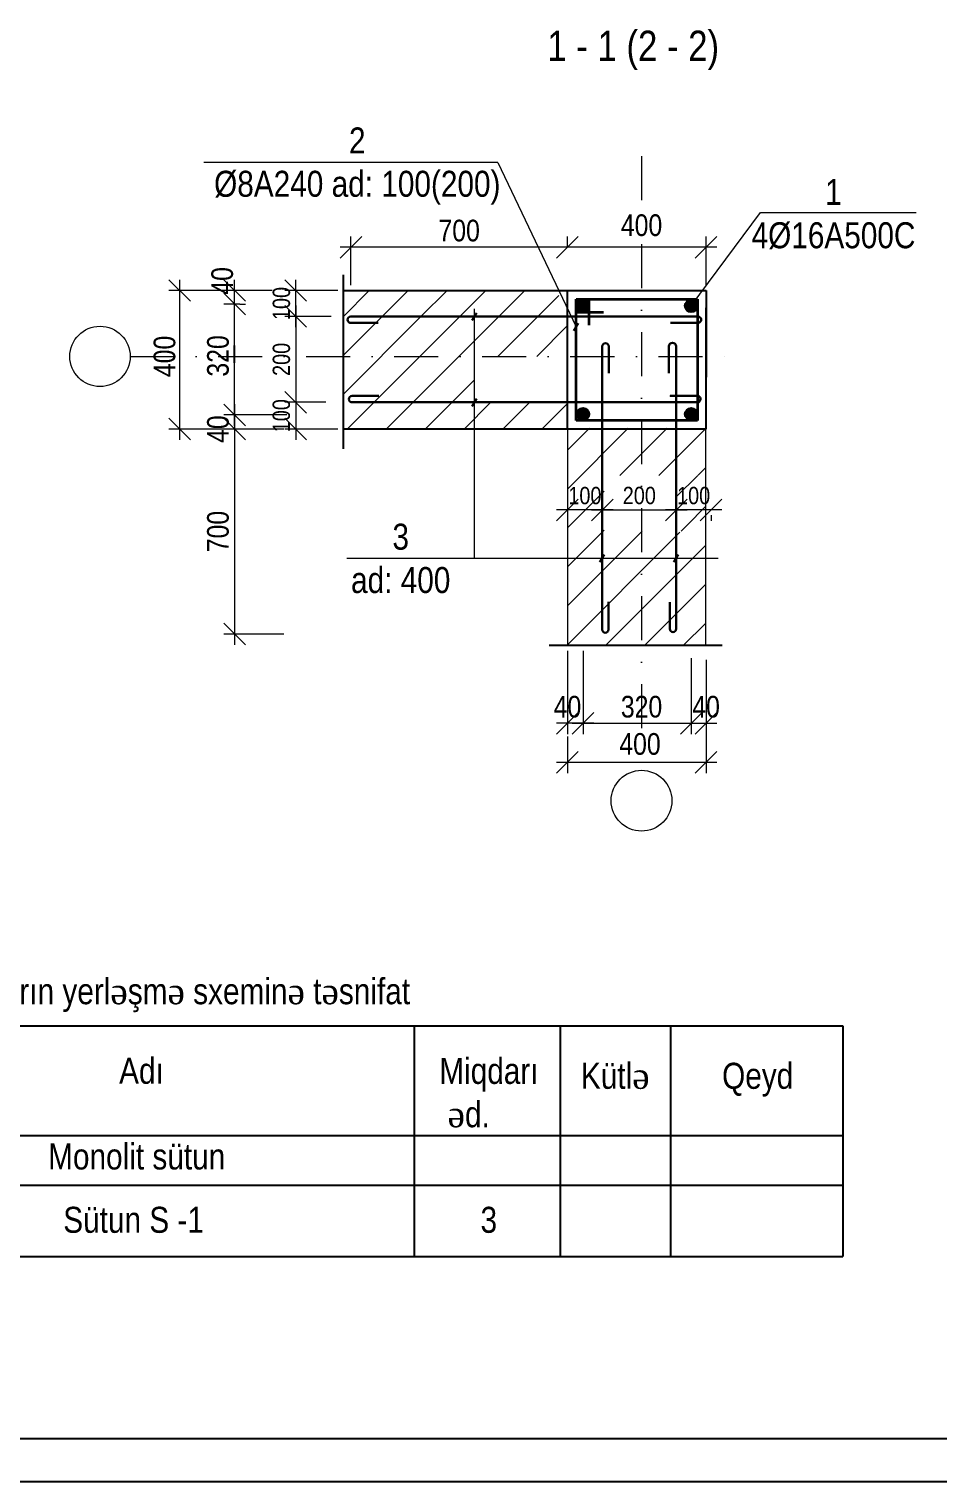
# Model space of a CAD drawing. Header units: millimetres. Extents: x 806395 to 1617731, y -246149 to 193681.
# Drawn here: x 1587941 to 1598431, y -122381 to -105614 of the extents above; entities that cross this region are included whole.
import ezdxf

# ---------------------------------------------------------------- set-up
doc = ezdxf.new("R2010")
doc.units = ezdxf.units.MM
doc.linetypes.add('CONTINOUS', pattern=[0.75, 0.25, 0.25, 0.25])
doc.linetypes.add('DASHDOTX2', pattern=[50.8, 25.4, -12.7, 0, -12.7])
doc.layers.add('Ox xetti', color=7, linetype='Continuous')
for name, color, linetype, lineweight in [('STENA', 7, 'Continuous', 25), ('аракясмя', 130, 'Continuous', 20), ('РАЗМЕРЫ', 80, 'Continuous', 9)]:
    doc.layers.add(name, color=color, linetype=linetype, lineweight=lineweight)
doc.styles.add('style1', font='A3TI(LA).TTF', dxfattribs={"height": 400})
doc.styles.add('style6', font='ARIALN.TTF', dxfattribs={"height": 300})
doc.dimstyles.new('DIM_100', dxfattribs={"dimscale": 100, "dimtxt": 400, "dimasz": 2.5, "dimexe": 1.25, "dimexo": 0.625, "dimtad": 1, "dimdec": 0, "dimtxsty": 'style1', "dimblk": 'OBLIQUE', "dimcen": 2.5, "dimdle": 1.25, "dimclrd": 251, "dimclre": 251, "dimaunit": 1, "dimadec": 3, "dimazin": 0, "dimtfac": 1, "dimtdec": 0, "dimtmove": 1, "dimatfit": 3, "dimfxl": 1.25, "dimlwd": 13, "dimlwe": 5, "dimarcsym": 0})

# ---------------------------------------------------------------- blocks, each defined once
blk = doc.blocks.new('_Oblique')
at = {"color": 0, "linetype": 'ByBlock', "lineweight": -2}
blk.add_line((-0.5, -0.5), (0.5, 0.5), dxfattribs=at)
blk = doc.blocks.new('*D248')
at = {"color": 251, "lineweight": 5, "ltscale": 15, "transparency": 16777216}
for p, q in [((1595755, -113451), (1595755, -114200)), ((1594155, -113780), (1594155, -114200))]:
    blk.add_line(p, q, dxfattribs=at)
at = {"color": 251, "linetype": 'ByBlock', "lineweight": 13, "ltscale": 15, "transparency": 16777216}
blk.add_line((1594030, -114075), (1595880, -114075), dxfattribs=at)
at = {"layer": 'Defpoints', "color": 0, "ltscale": 15, "transparency": 16777216}
for p in [(1595755, -113388), (1594155, -113718), (1595755, -114075)]:
    blk.add_point(p, dxfattribs=at)
at = {"color": 251, "lineweight": 13, "ltscale": 15, "transparency": 16777216, "xscale": 250, "yscale": 250, "zscale": 250, "rotation": 180}
blk.add_blockref('_Oblique', (1594155, -114075), dxfattribs=at)
at = {"color": 251, "lineweight": 13, "ltscale": 15, "transparency": 16777216, "xscale": 250, "yscale": 250, "zscale": 250}
blk.add_blockref('_Oblique', (1595755, -114075), dxfattribs=at)
at = {"color": 0, "lineweight": 5, "ltscale": 15, "transparency": 16777216, "insert": (1594992, -113866), "char_height": 300, "attachment_point": 5, "style": 'style6'}
blk.add_mtext('{\\H0.83333x;400}', dxfattribs=at)
blk = doc.blocks.new('*D249')
at = {"color": 251, "lineweight": 5, "ltscale": 15, "transparency": 16777216}
for p, q in [((1590747, -108631), (1589554, -108631)), ((1590747, -110231), (1589554, -110231))]:
    blk.add_line(p, q, dxfattribs=at)
at = {"color": 251, "linetype": 'ByBlock', "lineweight": 13, "ltscale": 15, "transparency": 16777216}
blk.add_line((1589679, -110356), (1589679, -108506), dxfattribs=at)
at = {"layer": 'Defpoints', "color": 0, "ltscale": 15, "transparency": 16777216}
for p in [(1589679, -108631), (1590810, -108631), (1590810, -110231)]:
    blk.add_point(p, dxfattribs=at)
at = {"color": 251, "lineweight": 13, "ltscale": 15, "transparency": 16777216, "xscale": 250, "yscale": 250, "zscale": 250}
for p, rotation in [((1589679, -108631), 90), ((1589679, -110231), 270)]:
    blk.add_blockref('_Oblique', p, dxfattribs=dict(at, rotation=rotation))
at = {"color": 0, "lineweight": 5, "ltscale": 15, "transparency": 16777216, "insert": (1589505, -109392), "char_height": 300, "attachment_point": 5, "rotation": 90, "style": 'style6'}
blk.add_mtext('{\\fArial Narrow|b0|i0|c238|p34;\\H0.83333x;400}', dxfattribs=at)
blk = doc.blocks.new('*D250')
at = {"color": 251, "linetype": 'ByBlock', "lineweight": 13, "ltscale": 15, "transparency": 16777216}
blk.add_line((1594210, -113626), (1595708, -113626), dxfattribs=at)
at = {"color": 251, "lineweight": 5, "ltscale": 15, "transparency": 16777216}
for p, q in [((1594335, -113688), (1594335, -113751)), ((1595583, -113688), (1595583, -113751))]:
    blk.add_line(p, q, dxfattribs=at)
at = {"layer": 'Defpoints', "color": 0, "ltscale": 15, "transparency": 16777216}
for p in [(1594335, -113626), (1595583, -113626), (1595583, -113626)]:
    blk.add_point(p, dxfattribs=at)
at = {"color": 251, "lineweight": 13, "ltscale": 15, "transparency": 16777216, "xscale": 250, "yscale": 250, "zscale": 250, "rotation": 180}
blk.add_blockref('_Oblique', (1594335, -113626), dxfattribs=at)
at = {"color": 251, "lineweight": 13, "ltscale": 15, "transparency": 16777216, "xscale": 250, "yscale": 250, "zscale": 250}
blk.add_blockref('_Oblique', (1595583, -113626), dxfattribs=at)
at = {"color": 0, "lineweight": 5, "ltscale": 15, "transparency": 16777216, "insert": (1595010, -113436), "char_height": 300, "attachment_point": 5, "style": 'style6'}
blk.add_mtext('{\\fArial Narrow|b0|i0|c238|p34;\\H0.83333x;320}', dxfattribs=at)
blk = doc.blocks.new('*D251')
at = {"color": 251, "linetype": 'ByBlock', "lineweight": 13, "ltscale": 15, "transparency": 16777216}
blk.add_line((1590312, -110192), (1590312, -108662), dxfattribs=at)
at = {"color": 251, "lineweight": 5, "ltscale": 15, "transparency": 16777216}
for p, q in [((1590373, -108787), (1590437, -108787)), ((1590915, -110067), (1590187, -110067))]:
    blk.add_line(p, q, dxfattribs=at)
at = {"layer": 'Defpoints', "color": 0, "ltscale": 15, "transparency": 16777216}
for p in [(1590310, -108787), (1590312, -108787), (1590978, -110067)]:
    blk.add_point(p, dxfattribs=at)
at = {"color": 251, "lineweight": 13, "ltscale": 15, "transparency": 16777216, "xscale": 250, "yscale": 250, "zscale": 250}
for p, rotation in [((1590312, -108787), 90), ((1590312, -110067), 270)]:
    blk.add_blockref('_Oblique', p, dxfattribs=dict(at, rotation=rotation))
at = {"color": 0, "lineweight": 5, "ltscale": 15, "transparency": 16777216, "insert": (1590122, -109386), "char_height": 300, "attachment_point": 5, "rotation": 90, "style": 'style6'}
blk.add_mtext('{\\fArial Narrow|b0|i0|c238|p34;\\H0.83333x;320}', dxfattribs=at)
blk = doc.blocks.new('*D252')
at = {"color": 251, "linetype": 'Continuous', "lineweight": 13, "ltscale": 15, "transparency": 16777216}
blk.add_line((1590312, -110106), (1590312, -112721), dxfattribs=at)
at = {"color": 251, "linetype": 'CONTINOUS', "lineweight": 5, "ltscale": 15, "transparency": 16777216}
for p, q in [((1590882, -110231), (1590187, -110231)), ((1590882, -112596), (1590187, -112596))]:
    blk.add_line(p, q, dxfattribs=at)
at = {"layer": 'Defpoints', "color": 0, "ltscale": 15, "transparency": 16777216}
for p in [(1590944, -110231), (1590312, -112596), (1590944, -112596)]:
    blk.add_point(p, dxfattribs=at)
at = {"color": 251, "lineweight": 13, "ltscale": 15, "transparency": 16777216, "xscale": 250, "yscale": 250, "zscale": 250}
for p, rotation in [((1590312, -110231), 90), ((1590312, -112596), 270)]:
    blk.add_blockref('_Oblique', p, dxfattribs=dict(at, rotation=rotation))
at = {"color": 0, "lineweight": 5, "ltscale": 15, "transparency": 16777216, "insert": (1590122, -111413), "char_height": 300, "attachment_point": 5, "rotation": 90, "style": 'style6', "bg_fill": 3, "box_fill_scale": 1.1, "bg_fill_color": 9, "bg_fill_true_color": 13158600, "bg_fill_transparency": 0}
blk.add_mtext('{\\H0.83333x;700}', dxfattribs=at)
blk = doc.blocks.new('*D253')
at = {"color": 251, "linetype": 'Continuous', "lineweight": 13, "ltscale": 15, "transparency": 16777216}
blk.add_line((1595880, -108131), (1591531, -108131), dxfattribs=at)
at = {"color": 251, "linetype": 'CONTINOUS', "lineweight": 5, "ltscale": 15, "transparency": 16777216}
for p, q in [((1591656, -108568), (1591656, -108006)), ((1595755, -108568), (1595755, -108006))]:
    blk.add_line(p, q, dxfattribs=at)
at = {"layer": 'Defpoints', "color": 0, "ltscale": 15, "transparency": 16777216}
for p in [(1591656, -108131), (1591656, -108631), (1595755, -108631)]:
    blk.add_point(p, dxfattribs=at)
at = {"color": 251, "lineweight": 13, "ltscale": 15, "transparency": 16777216, "xscale": 250, "yscale": 250, "zscale": 250, "rotation": 180}
blk.add_blockref('_Oblique', (1591656, -108131), dxfattribs=at)
at = {"color": 251, "lineweight": 13, "ltscale": 15, "transparency": 16777216, "xscale": 250, "yscale": 250, "zscale": 250}
blk.add_blockref('_Oblique', (1595755, -108131), dxfattribs=at)
at = {"color": 0, "lineweight": 5, "ltscale": 15, "transparency": 16777216, "insert": (1595010, -107879), "char_height": 300, "attachment_point": 5, "style": 'style6', "bg_fill": 3, "box_fill_scale": 1.1, "bg_fill_color": 9, "bg_fill_true_color": 13158600, "bg_fill_transparency": 0}
blk.add_mtext('{\\H0.83333x;400}', dxfattribs=at)
blk = doc.blocks.new('*D254')
at = {"color": 251, "linetype": 'Continuous', "lineweight": 13, "ltscale": 15, "transparency": 16777216}
blk.add_line((1594280, -108131), (1591530, -108131), dxfattribs=at)
at = {"color": 251, "linetype": 'CONTINOUS', "lineweight": 5, "ltscale": 15, "transparency": 16777216}
for p, q in [((1591655, -108131), (1591655, -108006)), ((1594155, -108131), (1594155, -108006))]:
    blk.add_line(p, q, dxfattribs=at)
at = {"layer": 'Defpoints', "color": 0, "ltscale": 15, "transparency": 16777216}
for p in [(1591655, -108131), (1591655, -108131), (1594155, -108131)]:
    blk.add_point(p, dxfattribs=at)
at = {"color": 251, "lineweight": 13, "ltscale": 15, "transparency": 16777216, "xscale": 250, "yscale": 250, "zscale": 250, "rotation": 180}
blk.add_blockref('_Oblique', (1591655, -108131), dxfattribs=at)
at = {"color": 251, "lineweight": 13, "ltscale": 15, "transparency": 16777216, "xscale": 250, "yscale": 250, "zscale": 250}
blk.add_blockref('_Oblique', (1594155, -108131), dxfattribs=at)
at = {"color": 0, "lineweight": 5, "ltscale": 15, "transparency": 16777216, "insert": (1592905, -107941), "char_height": 300, "attachment_point": 5, "style": 'style6', "bg_fill": 3, "box_fill_scale": 1.1, "bg_fill_color": 9, "bg_fill_true_color": 13158600, "bg_fill_transparency": 0}
blk.add_mtext('{\\H0.83333x;700}', dxfattribs=at)
blk = doc.blocks.new('*D255')
at = {"color": 251, "lineweight": 5, "transparency": 16777216}
for p, q in [((1590374, -108631), (1590187, -108631)), ((1590374, -108787), (1590187, -108787))]:
    blk.add_line(p, q, dxfattribs=at)
at = {"color": 251, "linetype": 'ByBlock', "lineweight": 13, "transparency": 16777216}
blk.add_line((1590312, -108912), (1590312, -108506), dxfattribs=at)
at = {"layer": 'Defpoints', "color": 0, "transparency": 16777216}
for p in [(1590312, -108631), (1590437, -108631), (1590437, -108787)]:
    blk.add_point(p, dxfattribs=at)
at = {"color": 251, "lineweight": 13, "transparency": 16777216, "xscale": 250, "yscale": 250, "zscale": 250}
for p, rotation in [((1590312, -108631), 90), ((1590312, -108787), 270)]:
    blk.add_blockref('_Oblique', p, dxfattribs=dict(at, rotation=rotation))
at = {"color": 0, "transparency": 16777216, "insert": (1590171, -108520), "char_height": 300, "attachment_point": 5, "rotation": 90, "style": 'style6'}
blk.add_mtext('{\\fArial Narrow|b0|i0|c238|p34;\\H0.83333x;40}', dxfattribs=at)
blk = doc.blocks.new('*D256')
at = {"color": 251, "linetype": 'ByBlock', "lineweight": 13, "transparency": 16777216}
blk.add_line((1590312, -109942), (1590312, -110356), dxfattribs=at)
at = {"color": 251, "lineweight": 5, "transparency": 16777216}
for p, q in [((1590408, -110067), (1590187, -110067)), ((1590408, -110231), (1590187, -110231))]:
    blk.add_line(p, q, dxfattribs=at)
at = {"layer": 'Defpoints', "color": 0, "transparency": 16777216}
for p in [(1590470, -110067), (1590312, -110231), (1590470, -110231)]:
    blk.add_point(p, dxfattribs=at)
at = {"color": 251, "lineweight": 13, "transparency": 16777216, "xscale": 250, "yscale": 250, "zscale": 250}
for p, rotation in [((1590312, -110067), 90), ((1590312, -110231), 270)]:
    blk.add_blockref('_Oblique', p, dxfattribs=dict(at, rotation=rotation))
at = {"color": 0, "transparency": 16777216, "insert": (1590122, -110231), "char_height": 300, "attachment_point": 5, "rotation": 90, "style": 'style6'}
blk.add_mtext('{\\fArial Narrow|b0|i0|c238|p34;\\H0.83333x;40}', dxfattribs=at)
blk = doc.blocks.new('*D257')
at = {"color": 251, "lineweight": 5, "transparency": 16777216}
for p, q in [((1594155, -112788), (1594155, -113751)), ((1594335, -112788), (1594335, -113751))]:
    blk.add_line(p, q, dxfattribs=at)
at = {"color": 251, "linetype": 'ByBlock', "lineweight": 13, "transparency": 16777216}
blk.add_line((1594460, -113626), (1594030, -113626), dxfattribs=at)
at = {"layer": 'Defpoints', "color": 0, "transparency": 16777216}
for p in [(1594155, -112725), (1594335, -112725), (1594155, -113626)]:
    blk.add_point(p, dxfattribs=at)
at = {"color": 251, "lineweight": 13, "transparency": 16777216, "xscale": 250, "yscale": 250, "zscale": 250, "rotation": 180}
blk.add_blockref('_Oblique', (1594155, -113626), dxfattribs=at)
at = {"color": 251, "lineweight": 13, "transparency": 16777216, "xscale": 250, "yscale": 250, "zscale": 250}
blk.add_blockref('_Oblique', (1594335, -113626), dxfattribs=at)
at = {"color": 0, "transparency": 16777216, "insert": (1594155, -113436), "char_height": 300, "attachment_point": 5, "style": 'style6'}
blk.add_mtext('{\\fArial Narrow|b0|i0|c238|p34;\\H0.83333x;40}', dxfattribs=at)
blk = doc.blocks.new('*D258')
at = {"color": 251, "lineweight": 5, "transparency": 16777216}
for p, q in [((1595583, -112873), (1595583, -113751)), ((1595755, -112894), (1595755, -113751))]:
    blk.add_line(p, q, dxfattribs=at)
at = {"color": 251, "linetype": 'ByBlock', "lineweight": 13, "transparency": 16777216}
blk.add_line((1595458, -113626), (1595880, -113626), dxfattribs=at)
at = {"layer": 'Defpoints', "color": 0, "transparency": 16777216}
for p in [(1595583, -112810), (1595755, -112832), (1595755, -113626)]:
    blk.add_point(p, dxfattribs=at)
at = {"color": 251, "lineweight": 13, "transparency": 16777216, "xscale": 250, "yscale": 250, "zscale": 250, "rotation": 180}
blk.add_blockref('_Oblique', (1595583, -113626), dxfattribs=at)
at = {"color": 251, "lineweight": 13, "transparency": 16777216, "xscale": 250, "yscale": 250, "zscale": 250}
blk.add_blockref('_Oblique', (1595755, -113626), dxfattribs=at)
at = {"color": 0, "transparency": 16777216, "insert": (1595755, -113436), "char_height": 300, "attachment_point": 5, "style": 'style6'}
blk.add_mtext('{\\fArial Narrow|b0|i0|c238|p34;\\H0.83333x;40}', dxfattribs=at)
blk = doc.blocks.new('*D259')
at = {"color": 251, "linetype": 'ByBlock', "lineweight": 13, "transparency": 16777216}
blk.add_line((1594432, -111163), (1595535, -111163), dxfattribs=at)
at = {"color": 251, "lineweight": 5, "transparency": 16777216}
for p, q in [((1594557, -111063), (1594557, -111288)), ((1595410, -111063), (1595410, -111288))]:
    blk.add_line(p, q, dxfattribs=at)
at = {"layer": 'Defpoints', "color": 0, "transparency": 16777216}
for p in [(1594557, -111001), (1595410, -111001), (1595410, -111163)]:
    blk.add_point(p, dxfattribs=at)
at = {"color": 251, "lineweight": 13, "transparency": 16777216, "xscale": 250, "yscale": 250, "zscale": 250, "rotation": 180}
blk.add_blockref('_Oblique', (1594557, -111163), dxfattribs=at)
at = {"color": 251, "lineweight": 13, "transparency": 16777216, "xscale": 250, "yscale": 250, "zscale": 250}
blk.add_blockref('_Oblique', (1595410, -111163), dxfattribs=at)
at = {"color": 0, "transparency": 16777216, "insert": (1594984, -110998), "char_height": 300, "attachment_point": 5, "style": 'style6'}
blk.add_mtext('{\\H0.66667x;200}', dxfattribs=at)
blk = doc.blocks.new('*D260')
at = {"color": 251, "lineweight": 5, "transparency": 16777216}
for p, q in [((1594155, -110842), (1594155, -111289)), ((1594557, -111225), (1594557, -111289))]:
    blk.add_line(p, q, dxfattribs=at)
at = {"color": 251, "linetype": 'ByBlock', "lineweight": 13, "transparency": 16777216}
blk.add_line((1594682, -111164), (1594030, -111164), dxfattribs=at)
at = {"layer": 'Defpoints', "color": 0, "transparency": 16777216}
for p in [(1594155, -110780), (1594155, -111164), (1594557, -111163)]:
    blk.add_point(p, dxfattribs=at)
at = {"color": 251, "lineweight": 13, "transparency": 16777216, "xscale": 250, "yscale": 250, "zscale": 250, "rotation": 180}
blk.add_blockref('_Oblique', (1594155, -111164), dxfattribs=at)
at = {"color": 251, "lineweight": 13, "transparency": 16777216, "xscale": 250, "yscale": 250, "zscale": 250}
blk.add_blockref('_Oblique', (1594557, -111164), dxfattribs=at)
at = {"color": 0, "transparency": 16777216, "insert": (1594356, -110999), "char_height": 300, "attachment_point": 5, "style": 'style6'}
blk.add_mtext('{\\H0.66667x;100}', dxfattribs=at)
blk = doc.blocks.new('*D261')
at = {"color": 251, "linetype": 'ByBlock', "lineweight": 13, "transparency": 16777216}
blk.add_line((1595937, -111164), (1595285, -111164), dxfattribs=at)
at = {"color": 251, "lineweight": 5, "transparency": 16777216}
for p, q in [((1595410, -111225), (1595410, -111289)), ((1595812, -111225), (1595812, -111289))]:
    blk.add_line(p, q, dxfattribs=at)
at = {"layer": 'Defpoints', "color": 0, "transparency": 16777216}
for p in [(1595410, -111163), (1595410, -111164), (1595812, -111163)]:
    blk.add_point(p, dxfattribs=at)
at = {"color": 251, "lineweight": 13, "transparency": 16777216, "xscale": 250, "yscale": 250, "zscale": 250, "rotation": 180}
blk.add_blockref('_Oblique', (1595410, -111164), dxfattribs=at)
at = {"color": 251, "lineweight": 13, "transparency": 16777216, "xscale": 250, "yscale": 250, "zscale": 250}
blk.add_blockref('_Oblique', (1595812, -111164), dxfattribs=at)
at = {"color": 0, "transparency": 16777216, "insert": (1595611, -110999), "char_height": 300, "attachment_point": 5, "style": 'style6'}
blk.add_mtext('{\\H0.66667x;100}', dxfattribs=at)
blk = doc.blocks.new('*D262')
at = {"color": 251, "lineweight": 5, "transparency": 16777216}
for p, q in [((1591506, -108631), (1590893, -108631)), ((1591428, -108931), (1590893, -108931))]:
    blk.add_line(p, q, dxfattribs=at)
at = {"color": 251, "linetype": 'ByBlock', "lineweight": 13, "transparency": 16777216}
blk.add_line((1591018, -109056), (1591018, -108506), dxfattribs=at)
at = {"layer": 'Defpoints', "color": 0, "transparency": 16777216}
for p in [(1591018, -108631), (1591568, -108631), (1591491, -108931)]:
    blk.add_point(p, dxfattribs=at)
at = {"color": 251, "lineweight": 13, "transparency": 16777216, "xscale": 250, "yscale": 250, "zscale": 250}
for p, rotation in [((1591018, -108631), 90), ((1591018, -108931), 270)]:
    blk.add_blockref('_Oblique', p, dxfattribs=dict(at, rotation=rotation))
at = {"color": 0, "transparency": 16777216, "insert": (1590854, -108781), "char_height": 300, "attachment_point": 5, "rotation": 90, "style": 'style6'}
blk.add_mtext('{\\H0.66667x;100}', dxfattribs=at)
blk = doc.blocks.new('*D263')
at = {"color": 251, "linetype": 'ByBlock', "lineweight": 13, "transparency": 16777216}
blk.add_line((1591018, -108806), (1591018, -110046), dxfattribs=at)
at = {"color": 251, "lineweight": 5, "transparency": 16777216}
for p, q in [((1591428, -108931), (1590893, -108931)), ((1591366, -109921), (1590893, -109921))]:
    blk.add_line(p, q, dxfattribs=at)
at = {"layer": 'Defpoints', "color": 0, "transparency": 16777216}
for p in [(1591491, -108931), (1591018, -109921), (1591428, -109921)]:
    blk.add_point(p, dxfattribs=at)
at = {"color": 251, "lineweight": 13, "transparency": 16777216, "xscale": 250, "yscale": 250, "zscale": 250}
for p, rotation in [((1591018, -108931), 90), ((1591018, -109921), 270)]:
    blk.add_blockref('_Oblique', p, dxfattribs=dict(at, rotation=rotation))
at = {"color": 0, "transparency": 16777216, "insert": (1590854, -109426), "char_height": 300, "attachment_point": 5, "rotation": 90, "style": 'style6'}
blk.add_mtext('{\\H0.66667x;200}', dxfattribs=at)
blk = doc.blocks.new('*D264')
at = {"color": 251, "linetype": 'ByBlock', "lineweight": 13, "transparency": 16777216}
blk.add_line((1591018, -109796), (1591018, -110356), dxfattribs=at)
at = {"color": 251, "lineweight": 5, "transparency": 16777216}
for p, q in [((1591366, -109921), (1590893, -109921)), ((1591506, -110231), (1590893, -110231))]:
    blk.add_line(p, q, dxfattribs=at)
at = {"layer": 'Defpoints', "color": 0, "transparency": 16777216}
for p in [(1591428, -109921), (1591018, -110231), (1591568, -110231)]:
    blk.add_point(p, dxfattribs=at)
at = {"color": 251, "lineweight": 13, "transparency": 16777216, "xscale": 250, "yscale": 250, "zscale": 250}
for p, rotation in [((1591018, -109921), 90), ((1591018, -110231), 270)]:
    blk.add_blockref('_Oblique', p, dxfattribs=dict(at, rotation=rotation))
at = {"color": 0, "transparency": 16777216, "insert": (1590853, -110076), "char_height": 300, "attachment_point": 5, "rotation": 90, "style": 'style6'}
blk.add_mtext('{\\H0.66667x;100}', dxfattribs=at)
blk = doc.blocks.new('vververvg')
at = {"color": 0, "lineweight": 25, "ltscale": 15}
blk.add_line((1577821, -50106), (1617212, -50106), dxfattribs=at)
at = {"color": 0, "lineweight": 25}
blk.add_line((1617734, -50629), (1575731, -50629), dxfattribs=at)

msp = doc.modelspace()

# ---------------------------------------------------------------- hatches: boundary and pattern name
at = {"lineweight": 5, "ltscale": 15}
h = msp.add_hatch(dxfattribs=at)
h.set_pattern_fill('ANSI31', color=0, scale=100)
h.set_pattern_definition([(45, (924336.43, 2945706.08), (-224.506403, 224.506403), [])])
h.paths.add_polyline_path([(1593082.471, -108931.191), (1593082.471, -109391.818), (1594155.47, -109391.818), (1594155.47, -108931.191)], flags=17)
h.paths.add_polyline_path([(1591568.026, -108630.587), (1591568.026, -110230.587), (1593082.471, -110230.587), (1593082.471, -109921.369), (1592449.054, -109921.369), (1591668.839, -109921.369, -0.997101463), (1591668.616, -109847.261), (1591668.835, -109847.261, 1.002956127), (1591669.054, -109921.369), (1593082.471, -109921.369), (1593082.471, -108931.191), (1592449.054, -108931.191), (1592449.054, -108931.19), (1594155.47, -108931.19), (1594155.47, -108869.811), (1594023.138, -108630.587)])
h.paths.add_polyline_path([(1594155.47, -110230.587), (1594155.47, -110221.368), (1594155.47, -109921.369), (1593082.471, -109921.369), (1593082.471, -110230.587)])
for points in [[(1594255.47, -108809.234, 1), (1594399.524, -108809.234, 1)], [(1595511.416, -108809.234, 1), (1595655.47, -108809.234, 1)], [(1594262.804, -110058.56, 1), (1594406.858, -110058.56, 1)], [(1595511.416, -110058.56, 1), (1595655.47, -110058.56, 1)]]:
    msp.add_hatch(color=7).paths.add_polyline_path(points)
h = msp.add_hatch(dxfattribs=at)
h.set_pattern_fill('ANSI31', color=0, scale=100)
h.set_pattern_definition([(45, (923486.36, 2905701.35), (-224.506403, 224.506403), [])])
h.paths.add_polyline_path([(1594797.205, -112725.471), (1595749.054, -112725.471), (1595749.054, -111720.751), (1594797.205, -111720.751)])
h.paths.add_polyline_path([(1595410.151, -110221.368), (1594797.205, -110221.368), (1594797.205, -111720.751), (1595410.151, -111720.751)])
h.paths.add_polyline_path([(1595749.054, -111341.444), (1595410.151, -111341.996), (1595410.151, -111720.751), (1595749.054, -111720.751)])
h.paths.add_polyline_path([(1595749.054, -110230.587), (1595410.151, -110221.368), (1595410.151, -111341.996), (1595749.054, -111341.488)])
h.paths.add_polyline_path([(1594155.47, -110221.368), (1594155.47, -112725.471), (1594797.205, -112725.471), (1594797.205, -111720.751), (1594555.537, -111720.751), (1594556.592, -110221.368)])
h.paths.add_polyline_path([(1594797.205, -110221.368), (1594556.592, -110221.368), (1594555.537, -111720.751), (1594797.205, -111720.751)], flags=17)
h.paths.add_polyline_path([(1595415.023, -111421.675), (1595749.054, -111421.675), (1595749.054, -110762.34), (1595415.023, -110762.34)])
edge = h.paths.add_edge_path(flags=17)
edge.add_line((1594155.47, -111421.675), (1594155.47, -110887.879))
edge.add_line((1594155.47, -110887.879), (1594155.47, -110887.879))
edge.add_line((1594155.47, -110887.879), (1594155.47, -111421.675))
edge.add_line((1594155.47, -111421.675), (1594313.429, -111421.675))
h.paths.add_polyline_path([(1594579.612, -111407.843), (1595749.054, -111407.843), (1595749.054, -110767.288), (1594579.612, -110767.288)])

# ---------------------------------------------------------------- linework, layer by layer
at = {"color": 7, "lineweight": 15}
msp.add_line((1593349.48, -107152.135, -52.59), (1589956.61, -107152.135, -52.59), dxfattribs=at)
at = {"color": 7, "linetype": 'ByBlock', "lineweight": 15}
msp.add_line((1593349.48, -107152.135, -52.59), (1594255.47, -109050.587, -52.59), dxfattribs=at)
at = {"color": 0, "lineweight": 13, "ltscale": 15}
for p, q in [((1595583.443, -108809.234, -52.59), (1596383.448, -107729.352)), ((1596383.448, -107729.352), (1598180.817, -107729.352))]:
    msp.add_line(p, q, dxfattribs=at)
at = {"color": 7}
for p, q in [((1591568.026, -108630.587, -52.59), (1595355.47, -108630.587, -52.59)), ((1594155.47, -110230.587, -52.59), (1594155.47, -108630.587, -52.59)), ((1595755.47, -108630.587, -52.59), (1595755.47, -109630.587, -52.59)), ((1595755.47, -110230.587, -52.59), (1591568.026, -110230.587, -52.59))]:
    msp.add_line(p, q, dxfattribs=at)
at = {"color": 7, "linetype": 'ByBlock', "lineweight": 25}
for p, q in [((1594955.47, -108630.587, -52.59), (1595755.47, -108630.587, -52.59)), ((1593055.271, -108973.961, -52.59), (1593109.672, -108888.42, -52.59)), ((1595755.47, -110230.587, -52.59), (1595755.47, -108830.587, -52.59)), ((1594228.269, -109093.357, -52.59), (1594282.671, -109007.816, -52.59)), ((1593055.271, -109964.139, -52.59), (1593109.672, -109878.598, -52.59)), ((1594528.336, -111763.522, -52.59), (1594582.738, -111677.981, -52.59)), ((1595382.95, -111763.522, -52.59), (1595437.352, -111677.981, -52.59))]:
    msp.add_line(p, q, dxfattribs=at)
at = {"color": 7, "lineweight": 35}
for p, q in [((1594255.47, -110130.587, -52.59), (1594255.47, -108730.587, -52.59)), ((1594255.47, -108730.587, -52.59), (1595655.47, -108730.587, -52.59)), ((1594406.119, -109030.142, -52.59), (1594406.119, -108730.587, -52.59)), ((1595655.47, -108730.587, -52.59), (1595655.47, -110130.587, -52.59)), ((1594571.745, -108883.093, -52.59), (1594255.47, -108883.093, -52.59)), ((1595655.47, -110130.587, -52.59), (1594255.47, -110130.587, -52.59))]:
    msp.add_line(p, q, dxfattribs=at)
at = {"color": 0, "lineweight": 15, "ltscale": 15}
for p, q in [((1593082.471, -111720.751, -52.59), (1593082.471, -108841.363, -52.59)), ((1591609.089, -111720.751, -52.59), (1595895.436, -111720.751, -52.59))]:
    msp.add_line(p, q, dxfattribs=at)
at = {"lineweight": 25, "ltscale": 5}
for p, q in [((1590311.7, -109467.119, -52.59), (1590311.7, -109267.119, -52.59)), ((1593942.073, -112725.471, -52.59), (1595939.271, -112725.471, -52.59))]:
    msp.add_line(p, q, dxfattribs=at)
at = {"color": 0, "lineweight": 5, "ltscale": 15}
for p, q in [((1594155.47, -110221.368, -52.59), (1594155.47, -112725.471, -52.59)), ((1595749.054, -110221.368, -52.59), (1595749.054, -112725.471, -52.59))]:
    msp.add_line(p, q, dxfattribs=at)
at = {"color": 0, "ltscale": 15}
msp.add_line((1597334.734, -117116.145), (1597334.734, -119777.875), dxfattribs=at)
at = {"color": 7, "ltscale": 15}
for points in [[(1579453.071, -117116.145), (1597334.734, -117116.145)], [(1592385.682, -117116.145), (1592385.682, -119777.875)], [(1594069.743, -117116.145), (1594069.743, -119777.875)], [(1595345.155, -117116.145), (1595345.155, -119777.875)], [(1579453.071, -118381.999), (1597334.734, -118381.999)], [(1579453.071, -118956.73), (1597334.734, -118956.73)], [(1579453.071, -119777.875), (1597334.734, -119777.875)]]:
    msp.add_lwpolyline(points, dxfattribs=at)
at = {"color": 7}
for centre in [(1594327.497, -108809.234, -52.59), (1595583.443, -108809.234, -52.59), (1594334.831, -110058.56, -52.59), (1595583.443, -110058.56, -52.59)]:
    msp.add_circle(centre, 72.027, dxfattribs=at)
at = {"color": 0, "lineweight": 30, "ltscale": 15}
for centre, radius, start, end in [((1595659.749, -108968.126, -52.59), 37.547, 264.8299793, 116.4342215), ((1595651.708, -109885.297, -52.59), 38.355, 283.310013, 104.1942172)]:
    msp.add_arc(centre, radius, start, end, dxfattribs=at)
at = {"layer": 'Ox xetti', "linetype": 'DASHDOTX2', "lineweight": 9, "ltscale": 20}
for p, q in [((1595009.884, -107078.846, -52.59), (1595009.884, -114168.525, -52.59)), ((1589107.504, -109391.818, -52.59), (1595994.278, -109391.818, -52.59))]:
    msp.add_line(p, q, dxfattribs=at)
at = {"layer": 'аракясмя', "color": 7, "lineweight": 20}
for centre, radius in [((1588759.384, -109391.818, -52.59), 348.12), ((1595009.884, -114519.228, -52.59), 350.703)]:
    msp.add_circle(centre, radius, dxfattribs=at)
at = {"layer": 'РАЗМЕРЫ', "color": 0, "lineweight": 30, "ltscale": 15}
for p, q in [((1591653.082, -108931.19, -52.59), (1595667.075, -108931.19, -52.59)), ((1592449.054, -108931.19, -52.59), (1595653.461, -108931.19, -52.59)), ((1592449.054, -108931.19, -52.59), (1595667.075, -108931.19, -52.59)), ((1592449.054, -108931.19, -52.59), (1595653.461, -108931.19, -52.59)), ((1592449.054, -108931.191, -52.59), (1595655.217, -108931.191, -52.59)), ((1592449.054, -108931.191, -52.59), (1595658.277, -108931.191, -52.59)), ((1592449.054, -108931.191, -52.59), (1595655.217, -108931.191, -52.59)), ((1592449.054, -108931.191, -52.59), (1595658.277, -108931.191, -52.59)), ((1591653.082, -109005.19, -52.59), (1591971.466, -109005.19, -52.59)), ((1591653.082, -109005.19, -52.59), (1591971.466, -109005.19, -52.59)), ((1591653.082, -109005.19, -52.59), (1591971.466, -109005.19, -52.59)), ((1591653.082, -109005.19, -52.59), (1591971.466, -109005.19, -52.59)), ((1591653.082, -109005.19, -52.59), (1591971.466, -109005.19, -52.59)), ((1591653.082, -109005.19, -52.59), (1591971.466, -109005.19, -52.59)), ((1591653.082, -109005.19, -52.59), (1591971.466, -109005.19, -52.59)), ((1591653.082, -109005.19, -52.59), (1591971.466, -109005.19, -52.59)), ((1595652.056, -109005.19, -52.59), (1595344.773, -109005.19, -52.59)), ((1594557.256, -109276.367, -52.59), (1594554.959, -112543.036, -52.59)), ((1594631.256, -109276.367, -52.59), (1594631.256, -109583.65, -52.59)), ((1594631.256, -109276.367, -52.59), (1594631.256, -109583.65, -52.59)), ((1595325.503, -109276.367, -52.59), (1595325.503, -109585.261, -52.59)), ((1595325.503, -109276.367, -52.59), (1595325.503, -109585.261, -52.59)), ((1595410.151, -109276.367, -52.59), (1595410.151, -112398.154, -52.59)), ((1595410.151, -109276.367, -52.59), (1595410.151, -112537.102, -52.59)), ((1591668.835, -109847.26, -52.59), (1591976.118, -109847.26, -52.59)), ((1591668.835, -109847.26, -52.59), (1591976.118, -109847.26, -52.59)), ((1591668.835, -109847.26, -52.59), (1591976.118, -109847.26, -52.59)), ((1591668.835, -109847.26, -52.59), (1591976.118, -109847.26, -52.59)), ((1591668.835, -109847.261, -52.59), (1591976.118, -109847.261, -52.59)), ((1591668.835, -109847.261, -52.59), (1591976.118, -109847.261, -52.59)), ((1591668.835, -109847.261, -52.59), (1591976.118, -109847.261, -52.59)), ((1591668.835, -109847.261, -52.59), (1591976.118, -109847.261, -52.59)), ((1591669.054, -109921.369, -52.59), (1595663.31, -109921.369, -52.59)), ((1592449.054, -109921.369, -52.59), (1595661.955, -109921.369, -52.59)), ((1592449.054, -109921.369, -52.59), (1595660.337, -109921.369, -52.59)), ((1592449.054, -109921.369, -52.59), (1595662.8, -109921.369, -52.59)), ((1592449.054, -109921.369, -52.59), (1595663.31, -109921.369, -52.59)), ((1592449.054, -109921.369, -52.59), (1595661.955, -109921.369, -52.59)), ((1592449.054, -109921.369, -52.59), (1595660.337, -109921.369, -52.59)), ((1592449.054, -109921.369, -52.59), (1595662.8, -109921.369, -52.59)), ((1595656.882, -109847.369, -52.59), (1595338.499, -109847.369, -52.59)), ((1595656.882, -109847.369, -52.59), (1595338.499, -109847.369, -52.59)), ((1594628.959, -112543.036, -52.59), (1594628.959, -112224.652, -52.59)), ((1594628.959, -112543.036, -52.59), (1594628.959, -112224.652, -52.59)), ((1595336.151, -112537.102, -52.59), (1595336.151, -112229.819, -52.59))]:
    msp.add_line(p, q, dxfattribs=at)
at = {"layer": 'РАЗМЕРЫ', "color": 0, "ltscale": 15}
for p, q in [((1595337.471, -109847.26, -52.59), (1595577.471, -109847.26, -52.59)), ((1595337.471, -109847.26, -52.59), (1595577.471, -109847.26, -52.59)), ((1595337.471, -109847.26, -52.59), (1595577.471, -109847.26, -52.59)), ((1595337.471, -109847.26, -52.59), (1595577.471, -109847.26, -52.59)), ((1595337.471, -109847.261, -52.59), (1595577.471, -109847.261, -52.59)), ((1595337.471, -109847.261, -52.59), (1595577.471, -109847.261, -52.59)), ((1595337.471, -109847.261, -52.59), (1595577.471, -109847.261, -52.59)), ((1595337.471, -109847.261, -52.59), (1595577.471, -109847.261, -52.59))]:
    msp.add_line(p, q, dxfattribs=at)
at = {"layer": 'РАЗМЕРЫ', "color": 0, "lineweight": 30, "ltscale": 15}
for centre, radius, start, end in [((1591653.082, -108968.19, -52.59), 37, 90, 270), ((1594594.256, -109276.367, -52.59), 37, 0, 180), ((1594594.256, -109276.367, -52.59), 37, 0, 180), ((1595367.827, -109276.367, -52.59), 42.324, 0, 180), ((1591668.835, -109884.314, -52.59), 37.054, 90, 270), ((1591668.835, -109884.314, -52.59), 37.054, 90, 270), ((1591668.835, -109884.314, -52.59), 37.054, 90, 270), ((1591668.835, -109884.314, -52.59), 37.054, 90, 270), ((1591668.835, -109884.315, -52.59), 37.054, 90, 270), ((1591668.835, -109884.315, -52.59), 37.054, 90, 270), ((1591668.835, -109884.315, -52.59), 37.054, 90, 270), ((1591668.835, -109884.315, -52.59), 37.054, 90, 270), ((1594591.959, -112543.036, -52.59), 37, 180, 0), ((1595373.151, -112537.102, -52.59), 37, 180, 0)]:
    msp.add_arc(centre, radius, start, end, dxfattribs=at)

# ---------------------------------------------------------------- texts
at = {"insert": (1595905.219, -105632.317, -52.59), "char_height": 350, "width": 12573.31765, "attachment_point": 3, "style": 'style6'}
msp.add_mtext('1 - 1 (2 - 2)', dxfattribs=at)
at = {"color": 7, "lineweight": 25, "insert": (1591728.948, -107194.462, -52.59), "char_height": 300, "attachment_point": 5, "style": 'style6'}
msp.add_mtext('\\A1;{\\fArial Narrow|b0|i0|c238|p34;2\\P%%C}8A240 а{\\fArial Narrow|b0|i0|c238|p34;d}: {\\fArial Narrow|b0|i0|c238|p34;10}0{\\fArial Narrow|b0|i0|c238|p34;(200)}', dxfattribs=at)
at = {"lineweight": 40, "char_height": 300, "attachment_point": 1, "style": 'style6'}
for s, insert, width in [('S{\\fArial Narrow|b0|i0|c238|p34;ütunl\\fTimes New Roman|b0|i0|c238|p18;a\\fArial Narrow|b0|i0|c238|p34;rın yerl\\fTimes New Roman|b0|i0|c238|p18;ə\\fArial Narrow|b0|i0|c238|p34;şm\\fTimes New Roman|b0|i0|c238|p18;ə\\fArial Narrow|b0|i0|c238|p34; sxemin\\fTimes New Roman|b0|i0|c238|p18;ə\\fArial Narrow|b0|i0|c238|p34; t\\fTimes New Roman|b0|i0|c238|p18;ə\\fArial Narrow|b0|i0|c238|p34;snifat}', (1586653.308, -116567.96), 9735.2541), ('{\\fArial Narrow|b0|i0|c238|p34;Adı}', (1588979.857, -117485.988), 7158.36605), ('{\\fArial Narrow|b0|i0|c238|p34;Miqdarı\\P \\fTimes New Roman|b0|i0|c238|p18;ə\\fArial Narrow|b0|i0|c238|p34;d.}', (1592675.539, -117487.557), 7158.36605), ('{\\fArial Narrow|b0|i0|c238|p34;Kütl\\fTimes New Roman|b0|i0|c238|p18;ə}', (1594310.176, -117544.347), 7158.36605), ('{\\fArial Narrow|b0|i0|c238|p34;Qeyd}', (1595939.587, -117544.347), 7158.36605), ('{\\fArial Narrow|b0|i0|c238|p34;Monolit sütun}', (1588160.837, -118475.185), 5922.41126)]:
    msp.add_mtext(s, dxfattribs=dict(at, insert=insert, width=width))
at = {"color": 7, "ltscale": 15, "char_height": 300, "attachment_point": 1, "style": 'style6'}
for s, insert in [('S{\\fArial Narrow|b0|i0|c238|p34;ütun S -1 }', (1588335.249, -119206.066)), ('3', (1593151.563, -119206.066))]:
    msp.add_mtext(s, dxfattribs=dict(at, insert=insert))
at = {"layer": 'STENA', "char_height": 300, "attachment_point": 5, "style": 'style6'}
for s, insert in [('{\\fArial Narrow|b0|i0|c238|p34;1\\P4\\A1;\\C7;%%C\\A0;\\C256;16}A500C      ', (1597225.398, -107749.02)), ('{\\fArial Narrow|b0|i0|c238|p34;3\\Pad: 400}     ', (1592230.152, -111724.398, -52.59))]:
    msp.add_mtext(s, dxfattribs=dict(at, insert=insert))

# ---------------------------------------------------------------- dimensions: what is measured, and where the dimension line sits
dim = msp.add_linear_dim(base=(1590311.7, -108630.587, -52.59), p1=(1590436.7, -108787.459, -52.59), p2=(1590436.7, -108630.587, -52.59), angle=90, text='{\\fArial Narrow|b0|i0|c238|p34;\\H0.83333x;40}', dimstyle='DIM_100', override={"dimtxsty": 'style6'})
dim.commit()
dim.dimension.update_dxf_attribs({"geometry": '*D255', "text_midpoint": (1590361.26, -108520.248, -52.59), "dimtype": 160})
at = {"color": 0, "lineweight": 5, "ltscale": 15}
for base, p1, p2, text, picture, middle in [((1589679.122, -108630.587, -52.59), (1590809.659, -110230.587, -52.59), (1590809.659, -108630.587, -52.59), '{\\fArial Narrow|b0|i0|c238|p34;\\H0.83333x;400}', '*D249', (1589694.982, -109391.818, -52.59)), ((1590311.7, -108787.459, -52.59), (1590977.878, -110067.119, -52.59), (1590310.453, -108787.459, -52.59), '{\\fArial Narrow|b0|i0|c238|p34;\\H0.83333x;320}', '*D251', (1590311.7, -109386.062, -52.59))]:
    dim = msp.add_linear_dim(base=base, p1=p1, p2=p2, angle=90, text=text, dimstyle='DIM_100', override={"dimtxsty": 'style6'}, dxfattribs=at)
    dim.commit()
    dim.dimension.update_dxf_attribs({"geometry": picture, "text_midpoint": middle, "dimtype": 160})
for base, p1, p2, text, picture, middle in [((1594155.47, -111163.951, -52.59), (1594557.256, -111162.623, -52.59), (1594155.47, -110779.709, -52.59), '{\\H0.66667x;100}', '*D260', (1594356.363, -111163.951, -52.59)), ((1595410.151, -111163.951, -52.59), (1595811.937, -111162.623, -52.59), (1595410.151, -111162.623, -52.59), '{\\H0.66667x;100}', '*D261', (1595611.044, -111163.951, -52.59)), ((1594155.47, -113625.673, -52.59), (1594334.831, -112725.471, -52.59), (1594155.47, -112725.471, -52.59), '{\\fArial Narrow|b0|i0|c238|p34;\\H0.83333x;40}', '*D257', (1594155.47, -113625.673, -52.59)), ((1595755.47, -113625.673, -52.59), (1595583.443, -112810.473, -52.59), (1595755.47, -112831.67, -52.59), '{\\fArial Narrow|b0|i0|c238|p34;\\H0.83333x;40}', '*D258', (1595755.47, -113625.673, -52.59))]:
    dim = msp.add_linear_dim(base=base, p1=p1, p2=p2, text=text, dimstyle='DIM_100', override={"dimtxsty": 'style6'})
    dim.commit()
    dim.dimension.update_dxf_attribs({"geometry": picture, "text_midpoint": middle, "dimtype": 160})
dim = msp.add_linear_dim(base=(1595410.151, -111162.623, -52.59), p1=(1594557.256, -111000.503, -52.59), p2=(1595410.151, -111000.503, -52.59), text='{\\H0.66667x;200}', dimstyle='DIM_100', override={"dimtxsty": 'style6'})
dim.commit()
dim.dimension.update_dxf_attribs({"geometry": '*D259', "text_midpoint": (1594983.704, -110998.008, -52.59)})
for base, p1, p2, text, picture, middle in [((1595583.443, -113625.673, -52.59), (1594334.831, -113625.673, -52.59), (1595583.443, -113625.673, -52.59), '{\\fArial Narrow|b0|i0|c238|p34;\\H0.83333x;320}', '*D250', (1595009.884, -113625.673, -52.59)), ((1595755.47, -114074.862, -52.59), (1594155.47, -113717.578, -52.59), (1595755.47, -113388.365, -52.59), '{\\H0.83333x;400}', '*D248', (1594992.359, -114055.743, -52.59))]:
    dim = msp.add_linear_dim(base=base, p1=p1, p2=p2, text=text, dimstyle='DIM_100', override={"dimtxsty": 'style6'}, dxfattribs=at)
    dim.commit()
    dim.dimension.update_dxf_attribs({"geometry": picture, "text_midpoint": middle, "dimtype": 160})

# ---------------------------------------------------------------- next in the draw order: dimensions: what is measured, and where the dimension line sits
dim = msp.add_linear_dim(base=(1591655.964, -108130.947, -52.59), p1=(1595755.47, -108630.587, -52.59), p2=(1591655.964, -108630.587, -52.59), text='{\\H0.83333x;400}', dimstyle='DIM_100', override={"dimtxsty": 'style6', "dimfxl": 200, "dimfxlon": 1, "dimtfill": 1, "dimarcsym": 1}, dxfattribs=at)
dim.commit()
dim.dimension.update_dxf_attribs({"geometry": '*D253', "text_midpoint": (1595009.884, -108068.76, -52.59), "dimtype": 160})
dim = msp.add_linear_dim(base=(1590311.7, -112595.742, -52.59), p1=(1590944.085, -110230.587, -52.59), p2=(1590944.085, -112595.742, -52.59), angle=90, text='{\\H0.83333x;700}', dimstyle='DIM_100', override={"dimtxsty": 'style6', "dimfxl": 200, "dimfxlon": 1, "dimtfill": 1, "dimarcsym": 1}, dxfattribs=at)
dim.commit()
dim.dimension.update_dxf_attribs({"geometry": '*D252', "text_midpoint": (1590121.558, -111413.164, -52.59)})

# ---------------------------------------------------------------- next in the draw order: linework, layer by layer
at = {"color": 7}
msp.add_line((1591568.026, -110459.356, -52.59), (1591568.026, -108451.035, -52.59), dxfattribs=at)

# ---------------------------------------------------------------- next in the draw order: dimensions: what is measured, and where the dimension line sits
at = {"color": 0, "lineweight": 5, "ltscale": 15}
dim = msp.add_linear_dim(base=(1591655.47, -108130.947, -52.59), p1=(1594155.47, -108130.947, -52.59), p2=(1591655.47, -108130.947, -52.59), text='{\\H0.83333x;700}', dimstyle='DIM_100', override={"dimtxsty": 'style6', "dimfxl": 200, "dimfxlon": 1, "dimtfill": 1, "dimarcsym": 1}, dxfattribs=at)
dim.commit()
dim.dimension.update_dxf_attribs({"geometry": '*D254', "text_midpoint": (1592905.47, -107940.804, -52.59)})
for base, p1, p2, text, picture, middle in [((1591018.151, -108630.587, -52.59), (1591490.632, -108931.19, -52.59), (1591568.026, -108630.587, -52.59), '{\\H0.66667x;100}', '*D262', (1591018.151, -108780.889, -52.59)), ((1591018.042, -110230.587, -52.59), (1591428.132, -109921.369, -52.59), (1591568.026, -110230.587, -52.59), '{\\H0.66667x;100}', '*D264', (1591018.042, -110075.978, -52.59)), ((1590311.7, -110230.587, -52.59), (1590470.482, -110067.119, -52.59), (1590470.482, -110230.587, -52.59), '{\\fArial Narrow|b0|i0|c238|p34;\\H0.83333x;40}', '*D256', (1590311.7, -110230.587, -52.59))]:
    dim = msp.add_linear_dim(base=base, p1=p1, p2=p2, angle=90, text=text, dimstyle='DIM_100', override={"dimtxsty": 'style6'})
    dim.commit()
    dim.dimension.update_dxf_attribs({"geometry": picture, "text_midpoint": middle, "dimtype": 160})
dim = msp.add_linear_dim(base=(1591018.151, -109921.369, -52.59), p1=(1591490.632, -108931.19, -52.59), p2=(1591428.132, -109921.369, -52.59), angle=90, text='{\\H0.66667x;200}', dimstyle='DIM_100', override={"dimtxsty": 'style6'})
dim.commit()
dim.dimension.update_dxf_attribs({"geometry": '*D263', "text_midpoint": (1590853.536, -109426.28, -52.59)})

# ---------------------------------------------------------------- next in the draw order: block references
at = {"xscale": 0.9585492227979274, "yscale": 0.9585492227979274, "zscale": 0.9585492227979274}
msp.add_blockref('vververvg', (67033.924, -73851.437), dxfattribs=at)

doc.saveas('drawing.dxf')
